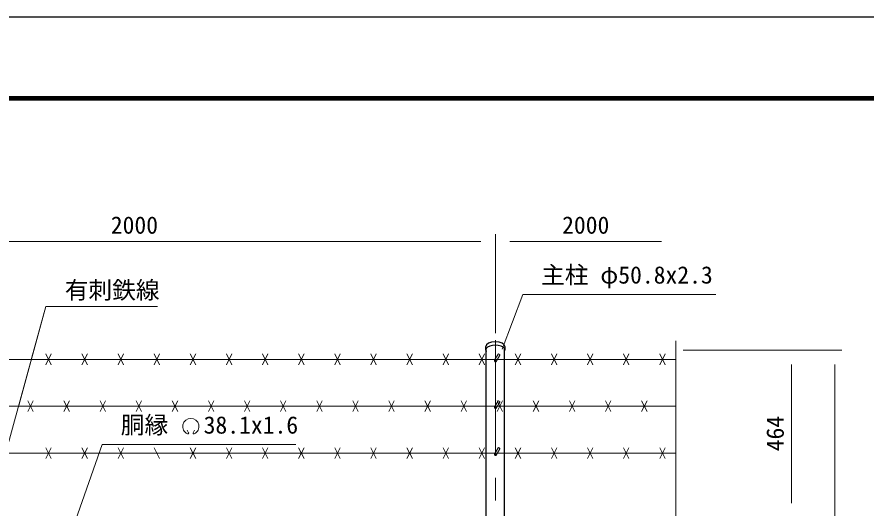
# Model space of a CAD drawing. Units: millimetres, scale not verified. Extents: x -4200 to 4200, y -2970 to 2970.
# Drawn here: x -2710 to -358, y 1609 to 2970 of the extents above; entities that cross this region are included whole.
import ezdxf
from ezdxf.enums import TextEntityAlignment as Align

# ---------------------------------------------------------------- set-up
doc = ezdxf.new("R2010")
doc.units = ezdxf.units.MM
doc.header["$LTSCALE"] = 10
doc.linetypes.add('USER1', pattern=[50.8, 31.75, -6.35, 6.35, -6.35])
for name, color, linetype, lineweight in [('0-5_D-STR1', 1, 'Continuous', 25), ('0-6_D-STR-DIM', 7, 'Continuous', 13), ('0-A_D-BMK', 2, 'USER1', 13), ('0-C_D-STR3', 3, 'Continuous', 13), ('0-D_D-STR-TXT', 7, 'Continuous', 13), ('0-E_D-TTL', 7, 'Continuous', 25)]:
    doc.layers.add(name, color=color, linetype=linetype, lineweight=lineweight)
doc.styles.add('ＭＳ ゴシック', font='')
doc.styles.get('ＭＳ ゴシック').set_extended_font_data('MS Gothic')

msp = doc.modelspace()

# ---------------------------------------------------------------- linework, layer by layer
at = {"layer": '0-5_D-STR1'}
for p, q in [((-1411.57, 2047.21), (-1411.57, 2056.74)), ((-1410.37, 1586.21), (-1410.37, 2051.16)), ((-1359.57, 1586.21), (-1359.57, 2051.16)), ((-1358.37, 2056.74), (-1358.37, 2047.21))]:
    msp.add_line(p, q, dxfattribs=at)
for centre, start_param, end_param in [((-1384.97, 2056.74), 3.1415927, 6.2831853), ((-1384.97, 2047.21), 2.8400761, 6.5847019)]:
    msp.add_ellipse(centre, major_axis=(-26.6, 0), ratio=0.5, start_param=start_param, end_param=end_param, dxfattribs=at)
at = {"layer": '0-6_D-STR-DIM'}
for p, q in [((-1384.97, 2094.27), (-1384.97, 2368.21)), ((-1384.97, 2094.27), (-1384.97, 2368.21)), ((-3344.97, 2348.21), (-1424.97, 2348.21)), ((-1344.97, 2348.21), (-924.97, 2348.21)), ((-884.97, 2072.21), (-884.97, 733.86)), ((-864.97, 2047.21), (-424.97, 2047.21)), ((-864.97, 2047.21), (-544.97, 2047.21)), ((-564.97, 1623.21), (-564.97, 2007.21)), ((-444.97, 2007.21), (-444.97, -176.79))]:
    msp.add_line(p, q, dxfattribs=at)
at = {"layer": '0-A_D-BMK'}
msp.add_line((-1384.97, 2074.27), (-1384.97, -596.79), dxfattribs=at)
at = {"layer": '0-C_D-STR3'}
for p, q in [((-2629.97, 2006.29), (-2614.97, 2036.29)), ((-2629.97, 2036.29), (-2614.97, 2006.29)), ((-2529.97, 2006.29), (-2514.97, 2036.29)), ((-2529.97, 2036.29), (-2514.97, 2006.29)), ((-2429.97, 2006.29), (-2414.97, 2036.29)), ((-2429.97, 2036.29), (-2414.97, 2006.29)), ((-2329.97, 2006.29), (-2314.97, 2036.29)), ((-2329.97, 2036.29), (-2314.97, 2006.29)), ((-2229.97, 2006.29), (-2214.97, 2036.29)), ((-2229.97, 2036.29), (-2214.97, 2006.29)), ((-2129.97, 2006.29), (-2114.97, 2036.29)), ((-2129.97, 2036.29), (-2114.97, 2006.29)), ((-2029.97, 2006.29), (-2014.97, 2036.29)), ((-2029.97, 2036.29), (-2014.97, 2006.29)), ((-1929.97, 2006.29), (-1914.97, 2036.29)), ((-1929.97, 2036.29), (-1914.97, 2006.29)), ((-1829.97, 2006.29), (-1814.97, 2036.29)), ((-1829.97, 2036.29), (-1814.97, 2006.29)), ((-1729.97, 2006.29), (-1714.97, 2036.29)), ((-1729.97, 2036.29), (-1714.97, 2006.29)), ((-1629.97, 2006.29), (-1614.97, 2036.29)), ((-1629.97, 2036.29), (-1614.97, 2006.29)), ((-1529.97, 2006.29), (-1514.97, 2036.29)), ((-1529.97, 2036.29), (-1514.97, 2006.29)), ((-1429.97, 2006.29), (-1414.97, 2036.29)), ((-1429.97, 2036.29), (-1414.97, 2006.29)), ((-1387.57, 2018.82), (-1377.68, 2035.96)), ((-1382.38, 2015.82), (-1372.48, 2032.96)), ((-1329.97, 2006.29), (-1314.97, 2036.29)), ((-1329.97, 2036.29), (-1314.97, 2006.29)), ((-1229.97, 2006.29), (-1214.97, 2036.29)), ((-1229.97, 2036.29), (-1214.97, 2006.29)), ((-1129.97, 2006.29), (-1114.97, 2036.29)), ((-1129.97, 2036.29), (-1114.97, 2006.29)), ((-1029.97, 2006.29), (-1014.97, 2036.29)), ((-1029.97, 2036.29), (-1014.97, 2006.29)), ((-929.97, 2006.29), (-914.97, 2036.29)), ((-929.97, 2036.29), (-914.97, 2006.29)), ((-884.97, 2021.29), (-3384.97, 2021.29)), ((-2679.97, 1876.38), (-2664.97, 1906.38)), ((-2679.97, 1906.38), (-2664.97, 1876.38)), ((-2579.97, 1876.38), (-2564.97, 1906.38)), ((-2579.97, 1906.38), (-2564.97, 1876.38)), ((-2479.97, 1876.38), (-2464.97, 1906.38)), ((-2479.97, 1906.38), (-2464.97, 1876.38)), ((-2379.97, 1876.38), (-2364.97, 1906.38)), ((-2379.97, 1906.38), (-2364.97, 1876.38)), ((-2279.97, 1876.38), (-2264.97, 1906.38)), ((-2279.97, 1906.38), (-2264.97, 1876.38)), ((-2179.97, 1876.38), (-2164.97, 1906.38)), ((-2179.97, 1906.38), (-2164.97, 1876.38)), ((-2079.97, 1876.38), (-2064.97, 1906.38)), ((-2079.97, 1906.38), (-2064.97, 1876.38)), ((-1979.97, 1876.38), (-1964.97, 1906.38)), ((-1979.97, 1906.38), (-1964.97, 1876.38)), ((-1879.97, 1876.38), (-1864.97, 1906.38)), ((-1879.97, 1906.38), (-1864.97, 1876.38)), ((-1779.97, 1876.38), (-1764.97, 1906.38)), ((-1779.97, 1906.38), (-1764.97, 1876.38)), ((-1679.97, 1876.38), (-1664.97, 1906.38)), ((-1679.97, 1906.38), (-1664.97, 1876.38)), ((-1579.97, 1876.38), (-1564.97, 1906.38)), ((-1579.97, 1906.38), (-1564.97, 1876.38)), ((-1479.97, 1876.38), (-1464.97, 1906.38)), ((-1479.97, 1906.38), (-1464.97, 1876.38)), ((-1387.57, 1888.92), (-1377.68, 1906.05)), ((-1379.97, 1876.38), (-1364.97, 1906.38)), ((-1379.97, 1906.38), (-1364.97, 1876.38)), ((-1279.97, 1876.38), (-1264.97, 1906.38)), ((-1279.97, 1906.38), (-1264.97, 1876.38)), ((-1179.97, 1876.38), (-1164.97, 1906.38)), ((-1179.97, 1906.38), (-1164.97, 1876.38)), ((-1079.97, 1876.38), (-1064.97, 1906.38)), ((-1079.97, 1906.38), (-1064.97, 1876.38)), ((-979.97, 1876.38), (-964.97, 1906.38)), ((-979.97, 1906.38), (-964.97, 1876.38)), ((-884.97, 1891.38), (-3384.97, 1891.38)), ((-1382.38, 1885.92), (-1372.48, 1903.05)), ((-2629.97, 1746.48), (-2614.97, 1776.48)), ((-2629.97, 1776.48), (-2614.97, 1746.48)), ((-2529.97, 1746.48), (-2514.97, 1776.48)), ((-2529.97, 1776.48), (-2514.97, 1746.48)), ((-2429.97, 1746.48), (-2414.97, 1776.48)), ((-2429.97, 1776.48), (-2414.97, 1746.48)), ((-2329.97, 1776.48), (-2314.97, 1746.48)), ((-2229.97, 1746.48), (-2214.97, 1776.48)), ((-2229.97, 1776.48), (-2214.97, 1746.48)), ((-2129.97, 1746.48), (-2114.97, 1776.48)), ((-2129.97, 1776.48), (-2114.97, 1746.48)), ((-2029.97, 1746.48), (-2014.97, 1776.48)), ((-2029.97, 1776.48), (-2014.97, 1746.48)), ((-1929.97, 1746.48), (-1914.97, 1776.48)), ((-1929.97, 1776.48), (-1914.97, 1746.48)), ((-1829.97, 1746.48), (-1814.97, 1776.48)), ((-1829.97, 1776.48), (-1814.97, 1746.48)), ((-1729.97, 1746.48), (-1714.97, 1776.48)), ((-1729.97, 1776.48), (-1714.97, 1746.48)), ((-1629.97, 1746.48), (-1614.97, 1776.48)), ((-1629.97, 1776.48), (-1614.97, 1746.48)), ((-1529.97, 1746.48), (-1514.97, 1776.48)), ((-1529.97, 1776.48), (-1514.97, 1746.48)), ((-1429.97, 1746.48), (-1414.97, 1776.48)), ((-1429.97, 1776.48), (-1414.97, 1746.48)), ((-1387.57, 1759.01), (-1377.68, 1776.15)), ((-1382.38, 1756.01), (-1372.48, 1773.15)), ((-1329.97, 1746.48), (-1314.97, 1776.48)), ((-1329.97, 1776.48), (-1314.97, 1746.48)), ((-1229.97, 1746.48), (-1214.97, 1776.48)), ((-1229.97, 1776.48), (-1214.97, 1746.48)), ((-1129.97, 1746.48), (-1114.97, 1776.48)), ((-1129.97, 1776.48), (-1114.97, 1746.48)), ((-1029.97, 1746.48), (-1014.97, 1776.48)), ((-1029.97, 1776.48), (-1014.97, 1746.48)), ((-929.97, 1746.48), (-914.97, 1776.48)), ((-929.97, 1776.48), (-914.97, 1746.48)), ((-884.97, 1761.48), (-3384.97, 1761.48))]:
    msp.add_line(p, q, dxfattribs=at)
for centre in [(-1384.97, 2017.32), (-1384.97, 1887.42), (-1384.97, 1757.51)]:
    msp.add_arc(centre, 3, 150, 330, dxfattribs=at)
for centre in [(-1375.08, 2034.46), (-1375.08, 1904.55), (-1375.08, 1774.65)]:
    msp.add_ellipse(centre, major_axis=(-2.6, 1.5), ratio=0.5, start_param=3.1415927, end_param=6.2831853, dxfattribs=at)
at = {"layer": '0-D_D-STR-TXT'}
for p, q in [((-2629.97, 2167.68), (-2705.12, 1893.31)), ((-2629.97, 2167.68), (-2669.54, 2023.22)), ((-2234.64, 1818.17), (-2238.79, 1825.35)), ((-2222.16, 1818.17), (-2218.01, 1825.35))]:
    msp.add_line(p, q, dxfattribs=at)
for points in [[(-774.52, 2200.83), (-1309.2, 2200.83), (-1365.89, 2049.49)], [(-2320.41, 2167.68), (-2629.97, 2167.68), (-2740.7, 1763.41)], [(-1938.14, 1785.3), (-2474.44, 1785.3), (-2548.14, 1574.66)]]:
    msp.add_lwpolyline(points, dxfattribs=at)
for centre, radius, start, end in [((-2228.4, 1835.33), 22.5, 294.32478, 245.67522), ((-2236.69, 1816.93), 2.37, 245.67522, 30), ((-2220.11, 1816.93), 2.37, 150, 294.32478)]:
    msp.add_arc(centre, radius, start, end, dxfattribs=at)
at = {"layer": '0-E_D-TTL', "color": 2}
msp.add_lwpolyline([(-4200, 2970), (4200, 2970), (4200, -2970), (-4200, -2970)], close=True, dxfattribs=at)
at = {"layer": '0-E_D-TTL'}
for points in [[(-3930, 2750), (3930, 2750), (3930, -2750), (-3930, -2750)], [(-3927.5, 2747.5), (3927.5, 2747.5), (3927.5, -2747.5), (-3927.5, -2747.5)], [(-3925, 2745), (3925, 2745), (3925, -2745), (-3925, -2745)], [(-3922.5, 2742.5), (3922.5, 2742.5), (3922.5, -2742.5), (-3922.5, -2742.5)], [(-3920, 2740), (3920, 2740), (3920, -2740), (-3920, -2740)]]:
    msp.add_lwpolyline(points, close=True, dxfattribs=at)

# ---------------------------------------------------------------- texts
at = {"layer": '0-6_D-STR-DIM', "style": 'ＭＳ ゴシック'}
for p in [(-2450.22, 2354.96), (-1200.22, 2354.96)]:
    msp.add_text('2000', height=48.09, dxfattribs=at).set_placement(p, align=Align.BOTTOM_LEFT)
msp.add_text('464', height=48.09, rotation=90, dxfattribs=at).set_placement((-571.72, 1766.59), align=Align.BOTTOM_LEFT)
at = {"layer": '0-D_D-STR-TXT', "style": 'ＭＳ ゴシック'}
for s, p in [('主柱 φ50.8x2.3', (-1258.28, 2216.84)), ('有刺鉄線', (-2577.52, 2174.85)), ('胴縁 \u300038.1x1.6', (-2422.5, 1801.08))]:
    msp.add_text(s, height=48.09, dxfattribs=at).set_placement(p, align=Align.BOTTOM_LEFT)

doc.saveas('drawing.dxf')
